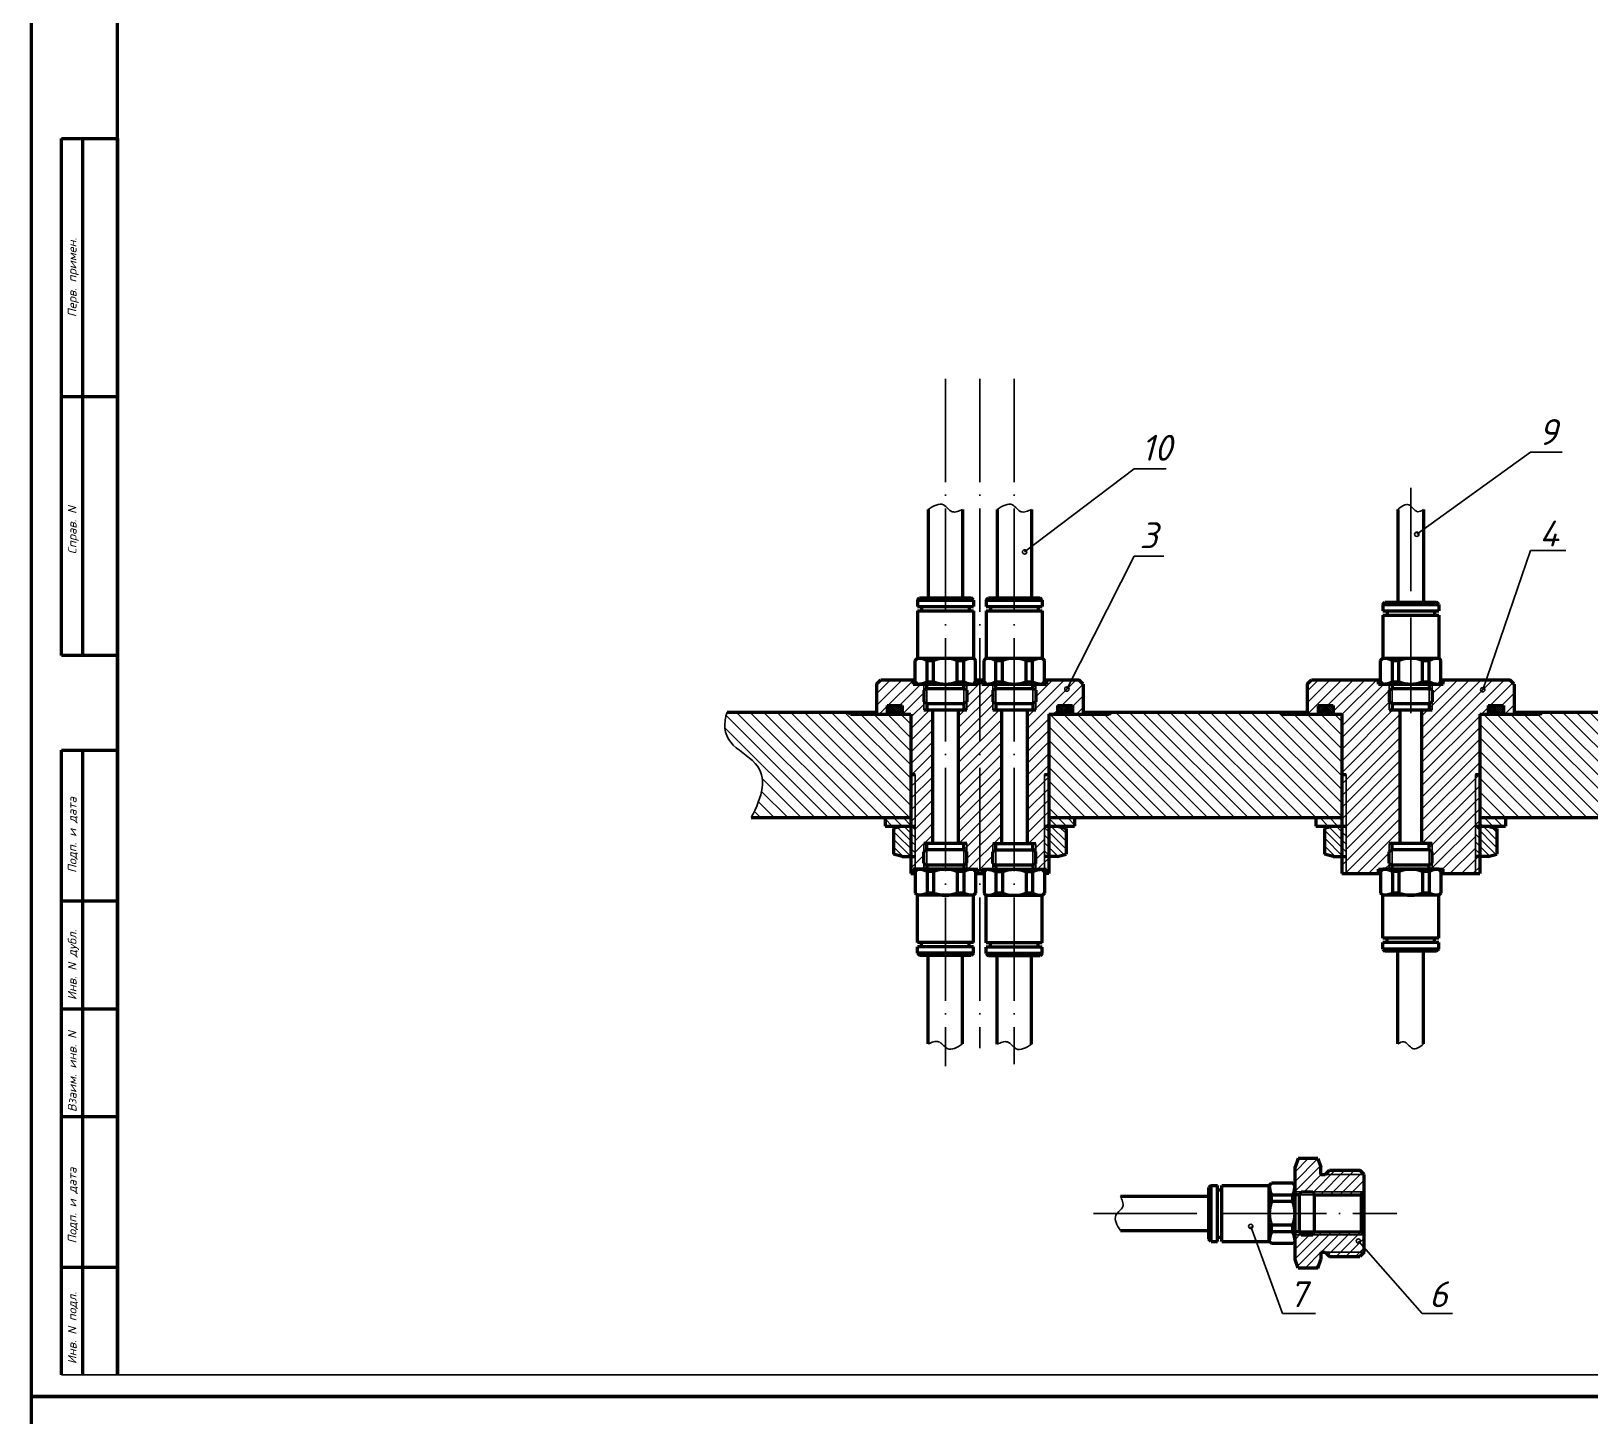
# Model space of a CAD drawing. Header units: millimetres. Extents: x -5427 to 3670, y -5891 to 948.
# Drawn here: x -5427.1 to -5065.4, y 354 to 675.4 of the extents above; entities that cross this region are included whole.
import ezdxf

# ---------------------------------------------------------------- set-up
doc = ezdxf.new("R2010")
doc.units = ezdxf.units.MM
doc.header["$MEASUREMENT"] = 0
doc.linetypes.add('ACAD_ISO04W100', pattern=[30, 24, -3, 0, -3])
doc.layers.add('оси', color=1, linetype='ACAD_ISO04W100')
doc.layers.add('Толстые', color=7, linetype='Continuous', lineweight=50)
doc.layers.add('Тонкие', color=140, linetype='Continuous', lineweight=25)
doc.styles.get("Standard").update_dxf_attribs({"font": 'isocpeui.ttf'})
doc.styles.add('Для рамки', font='simplex.shx', dxfattribs={"oblique": 15, "height": 4})
doc.dimstyles.new('ISO-25', dxfattribs={"dimtxt": 4, "dimasz": 4, "dimexe": 1.25, "dimexo": 0, "dimtad": 1, "dimtxsty": 'Standard', "dimcen": 2.5, "dimadec": 0, "dimazin": 0, "dimtfac": 1, "dimtmove": 0, "dimatfit": 3, "dimfxl": 1, "dimarcsym": 0})
pattern_1 = [(45, (-9796.43545, 1479.27408), (-0.224506403, 0.224506403), []), (135, (-9796.43545, 1479.27408), (-0.224506403, -0.224506403), [])]

# ---------------------------------------------------------------- blocks, each defined once
blk = doc.blocks.new('*D526')
at = {"layer": 'Defpoints', "color": 0, "transparency": 16777216}
for p in [(-4882.96, 889.93), (-5269.96, 797.84), (-4882.96, 523.84)]:
    blk.add_point(p, dxfattribs=at)
at = {"layer": 'Тонкие', "color": 0, "lineweight": -2, "transparency": 16777216}
for p, q in [((-5269.96, 797.84), (-5269.96, 891.18)), ((-5265.96, 889.93), (-4886.96, 889.93)), ((-4882.96, 523.84), (-4882.96, 891.18))]:
    blk.add_line(p, q, dxfattribs=at)
at = {"layer": 'Тонкие', "color": 0, "transparency": 16777216}
for points in [[(-5265.96, 890.6), (-5265.96, 889.26), (-5269.96, 889.93)], [(-4886.96, 890.6), (-4886.96, 889.26), (-4882.96, 889.93)]]:
    blk.add_solid(points, dxfattribs=at)
at = {"layer": 'Тонкие', "color": 0, "transparency": 16777216, "insert": (-5076.46, 892.58), "char_height": 4, "attachment_point": 5}
blk.add_mtext('387', dxfattribs=at)
blk = doc.blocks.new('BORDER')
for p, q in [((1, 1), (0, 1)), ((1, 0), (1, 1))]:
    blk.add_line(p, q)

msp = doc.modelspace()

# ---------------------------------------------------------------- hatches: boundary and pattern name
at = {"layer": 'Тонкие'}
h = msp.add_hatch(dxfattribs=at)
h.set_pattern_fill('ANSI31', color=256, scale=0.6, style=0)
h.set_pattern_definition([(45, (-8761.6066, 1479.274), (-1.3470384, 1.3470384), [])])
h.paths.add_polyline_path([(-5219.959, 522.434), (-5219.959, 523.838), (-5222.459, 523.838), (-5222.459, 524.838), (-5229.959, 524.838), (-5230.959, 523.838), (-5230.959, 516.838), (-5228.459, 516.838), (-5228.459, 518.838), (-5224.959, 518.838), (-5224.959, 516.838), (-5222.959, 516.838), (-5222.959, 502.838), (-5221.959, 502.838), (-5221.959, 480.838), (-5219.959, 480.838), (-5219.959, 482.242), (-5219.959, 484.934), (-5219.959, 486.838), (-5217.959, 486.838), (-5217.959, 517.838), (-5219.959, 517.838), (-5219.959, 519.742)])
h.paths.add_polyline_path([(-5201.959, 517.838), (-5203.959, 517.838), (-5203.959, 519.742), (-5203.959, 522.434), (-5203.959, 523.838), (-5206.459, 523.838), (-5206.459, 524.838), (-5206.959, 524.838), (-5206.959, 479.838), (-5206.459, 479.838), (-5206.459, 480.838), (-5203.959, 480.838), (-5203.959, 482.177), (-5203.959, 484.869), (-5203.959, 486.773), (-5201.959, 486.773)])
h.paths.add_polyline_path([(-5206.959, 524.838), (-5207.459, 524.838), (-5207.459, 523.838), (-5209.959, 523.838), (-5209.959, 522.434), (-5209.959, 519.742), (-5209.959, 517.838), (-5211.959, 517.838), (-5211.959, 486.838), (-5209.959, 486.838), (-5209.959, 484.934), (-5209.959, 482.242), (-5209.959, 480.838), (-5207.459, 480.838), (-5207.459, 479.838), (-5206.959, 479.838)])
h.paths.add_polyline_path([(-5182.959, 523.838), (-5183.959, 524.838), (-5191.459, 524.838), (-5191.459, 523.838), (-5193.959, 523.838), (-5193.959, 522.434), (-5193.959, 519.742), (-5193.959, 517.838), (-5195.959, 517.838), (-5195.959, 486.773), (-5193.959, 486.773), (-5193.959, 484.869), (-5193.959, 482.177), (-5193.959, 480.838), (-5191.959, 480.838), (-5191.959, 502.838), (-5190.959, 502.838), (-5190.959, 516.838), (-5188.959, 516.838), (-5188.959, 518.838), (-5185.459, 518.838), (-5185.459, 516.838), (-5182.959, 516.838)])
h.paths.add_polyline_path([(-5219.259, 523.838), (-5219.959, 523.838), (-5219.959, 522.434), (-5219.259, 522.838)], flags=17)
h.paths.add_polyline_path([(-5219.259, 519.338), (-5219.959, 519.742), (-5219.959, 517.838), (-5219.259, 517.838)], flags=17)
h.paths.add_polyline_path([(-5209.959, 523.838), (-5210.659, 523.838), (-5210.659, 522.838), (-5209.959, 522.434)], flags=16)
h.paths.add_polyline_path([(-5209.959, 519.742), (-5210.659, 519.338), (-5210.659, 517.838), (-5209.959, 517.838)], flags=16)
h.paths.add_polyline_path([(-5203.259, 523.838), (-5203.959, 523.838), (-5203.959, 522.434), (-5203.259, 522.838)], flags=17)
h.paths.add_polyline_path([(-5203.259, 519.338), (-5203.959, 519.742), (-5203.959, 517.838), (-5203.259, 517.838)], flags=17)
h.paths.add_polyline_path([(-5193.959, 519.742), (-5194.659, 519.338), (-5194.659, 517.838), (-5193.959, 517.838)], flags=16)
h.paths.add_polyline_path([(-5193.959, 523.838), (-5194.659, 523.838), (-5194.659, 522.838), (-5193.959, 522.434)], flags=16)
h.paths.add_polyline_path([(-5219.259, 486.838), (-5219.959, 486.838), (-5219.959, 484.934), (-5219.259, 485.338)], flags=16)
h.paths.add_polyline_path([(-5209.959, 486.838), (-5210.659, 486.838), (-5210.659, 485.338), (-5209.959, 484.934)], flags=16)
h.paths.add_polyline_path([(-5219.259, 481.838), (-5219.959, 482.242), (-5219.959, 480.838), (-5219.259, 480.838)], flags=17)
h.paths.add_polyline_path([(-5209.959, 482.242), (-5210.659, 481.838), (-5210.659, 480.838), (-5209.959, 480.838)], flags=16)
h.paths.add_polyline_path([(-5203.259, 481.773), (-5203.959, 482.177), (-5203.959, 480.838), (-5203.259, 480.838)], flags=17)
h.paths.add_polyline_path([(-5203.259, 486.773), (-5203.959, 486.773), (-5203.959, 484.869), (-5203.259, 485.273)], flags=16)
h.paths.add_polyline_path([(-5193.959, 486.773), (-5194.659, 486.773), (-5194.659, 485.273), (-5193.959, 484.869)], flags=16)
h.paths.add_polyline_path([(-5193.959, 482.177), (-5194.659, 481.773), (-5194.659, 480.838), (-5193.959, 480.838)])
h.paths.add_polyline_path([(-5190.959, 502.838), (-5191.959, 502.838), (-5191.959, 490.838), (-5190.959, 490.838)], flags=16)
h.paths.add_polyline_path([(-5190.959, 483.838), (-5191.959, 483.838), (-5191.959, 480.838), (-5191.459, 480.838), (-5191.459, 479.838), (-5190.959, 479.838)])
h.paths.add_polyline_path([(-5221.959, 483.838), (-5222.959, 483.838), (-5222.959, 479.838), (-5222.459, 479.838), (-5222.459, 480.838), (-5221.959, 480.838)])
h.paths.add_polyline_path([(-5221.959, 502.838), (-5222.959, 502.838), (-5222.959, 490.838), (-5221.959, 490.838)], flags=16)
h = msp.add_hatch(dxfattribs=at)
h.set_pattern_fill('ANSI31', color=256, scale=0.6, style=0)
h.set_pattern_definition([(45, (-9796.4354, 1479.274), (-1.3470384, 1.3470384), [])])
h.paths.add_polyline_path([(-5129.959, 524.838), (-5130.959, 523.838), (-5130.959, 516.838), (-5128.459, 516.838), (-5128.459, 518.838), (-5124.959, 518.838), (-5124.959, 516.838), (-5122.959, 516.838), (-5122.959, 502.838), (-5121.959, 502.838), (-5121.959, 479.838), (-5114.459, 479.838), (-5114.459, 480.838), (-5111.959, 480.838), (-5111.959, 482.242), (-5111.959, 484.934), (-5111.959, 486.838), (-5109.459, 486.838), (-5109.459, 517.838), (-5111.959, 517.838), (-5111.959, 519.742), (-5111.959, 522.434), (-5111.959, 523.838), (-5114.459, 523.838), (-5114.459, 524.838)])
h.paths.add_polyline_path([(-5090.959, 516.838), (-5088.959, 516.838), (-5088.959, 518.838), (-5085.459, 518.838), (-5085.459, 516.838), (-5082.959, 516.838), (-5082.959, 523.838), (-5083.959, 524.838), (-5099.459, 524.838), (-5099.459, 523.838), (-5101.959, 523.838), (-5101.959, 522.434), (-5101.959, 519.742), (-5101.959, 517.838), (-5104.459, 517.838), (-5104.459, 486.838), (-5101.959, 486.838), (-5101.959, 484.934), (-5101.959, 482.242), (-5101.959, 480.838), (-5100.459, 480.838), (-5099.459, 480.838), (-5099.459, 479.838), (-5091.959, 479.838), (-5091.959, 502.838), (-5090.959, 502.838)])
h.paths.add_polyline_path([(-5111.259, 523.838), (-5111.959, 523.838), (-5111.959, 522.434), (-5111.259, 522.838)], flags=17)
h.paths.add_polyline_path([(-5111.959, 517.838), (-5111.259, 517.838), (-5111.259, 519.338), (-5111.959, 519.742)], flags=16)
h.paths.add_polyline_path([(-5102.659, 517.838), (-5101.959, 517.838), (-5101.959, 519.742), (-5102.659, 519.338)], flags=17)
h.paths.add_polyline_path([(-5102.659, 522.838), (-5101.959, 522.434), (-5101.959, 523.838), (-5102.659, 523.838)], flags=17)
h.paths.add_polyline_path([(-5111.959, 484.934), (-5111.259, 485.338), (-5111.259, 486.838), (-5111.959, 486.838)], flags=16)
h.paths.add_polyline_path([(-5102.659, 485.338), (-5101.959, 484.934), (-5101.959, 486.838), (-5102.659, 486.838)], flags=17)
h.paths.add_polyline_path([(-5101.959, 482.242), (-5102.659, 481.838), (-5102.659, 480.838), (-5101.959, 480.838)], flags=16)
h.paths.add_polyline_path([(-5111.959, 480.838), (-5111.259, 480.838), (-5111.259, 481.838), (-5111.959, 482.242)], flags=16)
h.paths.add_polyline_path([(-5122.959, 490.838), (-5121.959, 490.838), (-5121.959, 502.838), (-5122.959, 502.838)], flags=17)
h.paths.add_polyline_path([(-5091.959, 490.838), (-5090.959, 490.838), (-5090.959, 502.838), (-5091.959, 502.838)], flags=16)
h.paths.add_polyline_path([(-5122.959, 479.838), (-5121.959, 479.838), (-5121.959, 483.838), (-5122.959, 483.838)], flags=17)
h.paths.add_polyline_path([(-5091.959, 479.838), (-5090.959, 479.838), (-5090.959, 483.838), (-5091.959, 483.838)], flags=16)
h = msp.add_hatch(dxfattribs=at)
h.set_pattern_fill('ANSI31', color=256, scale=0.7, angle=90, style=0)
h.set_pattern_definition([(135, (-6359.8502, -388.4394), (-1.5715448, -1.5715448), [])])
edge = h.paths.add_edge_path()
edge.add_line((-5222.959, 492.838), (-5222.959, 516.838))
edge.add_line((-5222.959, 516.838), (-5236.959, 516.838))
edge.add_line((-5236.959, 516.838), (-5237.459, 517.338))
edge.add_line((-5237.459, 517.338), (-5265.599, 517.338))
edge.add_spline(control_points=[(-5265.599, 517.338), (-5266.444, 514.684), (-5266.327, 510.139), (-5255.562, 504.516), (-5257.387, 497.709), (-5260.056, 492.838)], knot_values=[11.6626488, 11.6626488, 11.6626488, 11.6626488, 20.050681, 27.5458766, 41.6526634, 41.6526634, 41.6526634, 41.6526634], degree=3, periodic=0)
edge.add_line((-5260.056, 492.838), (-5222.959, 492.838))
h.paths.add_polyline_path([(-5176.459, 517.338), (-5176.959, 516.838), (-5190.959, 516.838), (-5190.959, 492.838), (-5122.959, 492.838), (-5122.959, 516.838), (-5136.959, 516.838), (-5137.459, 517.338)])
h.paths.add_polyline_path([(-5076.459, 517.338), (-5076.959, 516.838), (-5090.959, 516.838), (-5090.959, 492.838), (-5022.959, 492.838), (-5022.959, 516.838), (-5036.959, 516.838), (-5037.459, 517.338)])
h.paths.add_polyline_path([(-4976.459, 517.338), (-4976.959, 516.838), (-4990.959, 516.838), (-4990.959, 492.838), (-4922.959, 492.838), (-4922.959, 516.838), (-4936.959, 516.838), (-4937.459, 517.338)])
edge = h.paths.add_edge_path()
edge.add_line((-4890.959, 492.838), (-4859.987, 492.838))
edge.add_spline(control_points=[(-4859.987, 492.838), (-4857.318, 497.709), (-4855.492, 504.516), (-4866.258, 510.139), (-4866.374, 514.684), (-4865.529, 517.338)], knot_values=[11.6626488, 11.6626488, 11.6626488, 11.6626488, 25.7694356, 33.2646312, 41.6526634, 41.6526634, 41.6526634, 41.6526634], degree=3, periodic=0)
edge.add_line((-4865.529, 517.338), (-4882.959, 517.338))
edge.add_line((-4882.959, 517.338), (-4882.959, 516.838))
edge.add_line((-4882.959, 516.838), (-4890.959, 516.838))
edge.add_line((-4890.959, 516.838), (-4890.959, 492.838))
h = msp.add_hatch(dxfattribs=at)
h.set_pattern_fill('ANSI37', color=256, scale=0.1, style=0)
h.set_pattern_definition(pattern_1)
h.paths.add_polyline_path([(-5224.959, 518.838), (-5228.459, 518.838), (-5228.459, 516.838), (-5224.959, 516.838)])
h.paths.add_polyline_path([(-5185.459, 518.838), (-5188.959, 518.838), (-5188.959, 516.838), (-5185.459, 516.838)])
h = msp.add_hatch(dxfattribs=at)
h.set_pattern_fill('ANSI37', color=256, scale=0.1, style=0)
h.set_pattern_definition(pattern_1)
h.paths.add_polyline_path([(-5124.959, 518.838), (-5128.459, 518.838), (-5128.459, 516.838), (-5124.959, 516.838)])
h.paths.add_polyline_path([(-5085.459, 518.838), (-5088.959, 518.838), (-5088.959, 516.838), (-5085.459, 516.838)])
h = msp.add_hatch(dxfattribs=at)
h.set_pattern_fill('ANSI31', color=256, scale=0.5, angle=90, style=0)
h.set_pattern_definition([(135, (-8761.6066, 1479.274), (-1.122532, -1.122532), [])])
h.paths.add_polyline_path([(-5222.959, 492.838), (-5228.959, 492.838), (-5228.959, 490.838), (-5222.959, 490.838)])
h.paths.add_polyline_path([(-5184.959, 492.838), (-5190.959, 492.838), (-5190.959, 490.838), (-5184.959, 490.838)])
h = msp.add_hatch(dxfattribs=at)
h.set_pattern_fill('ANSI31', color=256, scale=0.5, angle=90, style=0)
h.set_pattern_definition([(135, (-9796.4354, 1479.274), (-1.122532, -1.122532), [])])
h.paths.add_polyline_path([(-5128.959, 492.838), (-5128.959, 490.838), (-5122.959, 490.838), (-5122.959, 492.838)])
h.paths.add_polyline_path([(-5090.959, 492.838), (-5090.959, 490.838), (-5084.959, 490.838), (-5084.959, 492.838)])
h = msp.add_hatch(dxfattribs=at)
h.set_pattern_fill('ANSI31', color=256, scale=0.4, angle=90, style=0)
h.set_pattern_definition([(135, (-8761.6066, 1479.2741), (-0.8980256, -0.8980256), [])])
h.paths.add_polyline_path([(-5222.959, 490.838), (-5224.959, 490.838), (-5226.959, 490.338), (-5226.959, 484.338), (-5224.959, 483.838), (-5222.959, 483.838)])
h.paths.add_polyline_path([(-5221.959, 490.838), (-5222.959, 490.838), (-5222.959, 483.838), (-5221.959, 483.838)])
h.paths.add_polyline_path([(-5190.959, 490.838), (-5191.959, 490.838), (-5191.959, 483.838), (-5190.959, 483.838)])
h.paths.add_polyline_path([(-5190.959, 483.838), (-5188.959, 483.838), (-5186.959, 484.338), (-5186.959, 490.338), (-5188.959, 490.838), (-5190.959, 490.838)])
h = msp.add_hatch(dxfattribs=at)
h.set_pattern_fill('ANSI31', color=256, scale=0.4, angle=90, style=0)
h.set_pattern_definition([(135, (-9796.4354, 1479.2741), (-0.8980256, -0.8980256), [])])
h.paths.add_polyline_path([(-5126.959, 490.338), (-5126.959, 484.338), (-5124.959, 483.838), (-5122.959, 483.838), (-5122.959, 490.838), (-5124.959, 490.838)])
h.paths.add_polyline_path([(-5122.959, 483.838), (-5121.959, 483.838), (-5121.959, 490.838), (-5122.959, 490.838)])
h.paths.add_polyline_path([(-5090.959, 490.838), (-5091.959, 490.838), (-5091.959, 483.838), (-5090.959, 483.838)])
h.paths.add_polyline_path([(-5086.959, 490.338), (-5088.959, 490.838), (-5090.959, 490.838), (-5090.959, 483.838), (-5088.959, 483.838), (-5086.959, 484.338)])
h = msp.add_hatch(dxfattribs=at)
h.set_pattern_fill('ANSI31', color=256, scale=0.5, style=0)
h.set_pattern_definition([(45, (-8949.3927, 2093.2007), (-1.122532, 1.122532), [])])
h.paths.add_polyline_path([(-5117.787, 409.981), (-5126.787, 409.981), (-5127.787, 409.981), (-5127.787, 411.682), (-5128.487, 413.682), (-5133.087, 413.682), (-5133.787, 411.682), (-5133.787, 405.981), (-5132.383, 405.981), (-5129.692, 405.981), (-5117.787, 405.981)])
h.paths.add_polyline_path([(-5118.787, 410.981), (-5125.787, 410.981), (-5126.787, 409.981), (-5117.787, 409.981)], flags=17)
h.paths.add_polyline_path([(-5117.787, 405.981), (-5129.692, 405.981), (-5129.287, 405.281), (-5118.487, 405.281)])
h.paths.add_polyline_path([(-5132.383, 405.981), (-5133.787, 405.981), (-5133.787, 405.281), (-5132.787, 405.281)])
h.paths.add_polyline_path([(-5132.787, 396.681), (-5133.787, 396.681), (-5133.787, 395.981), (-5132.383, 395.981)])
h.paths.add_polyline_path([(-5118.487, 396.681), (-5129.287, 396.681), (-5129.692, 395.981), (-5117.787, 395.981)])
h.paths.add_polyline_path([(-5117.787, 395.981), (-5129.692, 395.981), (-5132.383, 395.981), (-5133.787, 395.981), (-5133.787, 390.279), (-5133.087, 388.279), (-5128.487, 388.279), (-5127.787, 390.279), (-5127.787, 391.981), (-5126.787, 391.981), (-5117.787, 391.981)])
h.paths.add_polyline_path([(-5117.787, 391.981), (-5126.787, 391.981), (-5125.787, 390.981), (-5118.787, 390.981)], flags=16)

# ---------------------------------------------------------------- linework, layer by layer
msp.add_line((-4592.118, 363.486), (-5420.097, 363.485))
at = {"layer": 'оси'}
for p, q in [((-5214.959, 594.712), (-5214.959, 435.186)), ((-5206.959, 594.712), (-5206.959, 439.318)), ((-5198.959, 594.712), (-5198.959, 435.647)), ((-5106.959, 569.384), (-5106.959, 517.107)), ((-5180.612, 400.981), (-5110.153, 400.981))]:
    msp.add_line(p, q, dxfattribs=at)
at = {"layer": 'Толстые'}
for p, q in [((-5427.118, 948.486), (-5427.118, 358.486)), ((-5407.118, 363.486), (-5407.118, 943.486)), ((-5420.097, 530.486), (-5420.097, 650.486)), ((-5420.097, 650.486), (-5407.097, 650.486)), ((-5415.097, 530.486), (-5415.097, 650.486)), ((-5407.097, 590.486), (-5420.097, 590.486)), ((-5218.959, 564.38), (-5218.959, 543.838)), ((-5210.959, 564.38), (-5210.959, 543.838)), ((-5202.959, 564.38), (-5202.959, 543.838)), ((-5194.959, 564.38), (-5194.959, 543.838)), ((-5109.959, 564.38), (-5109.959, 542.838)), ((-5103.959, 564.38), (-5103.959, 542.838)), ((-5221.459, 543.338), (-5220.959, 543.838)), ((-5221.459, 543.338), (-5208.459, 543.338)), ((-5221.459, 543.338), (-5221.459, 541.838)), ((-5220.959, 543.838), (-5208.959, 543.838)), ((-5208.459, 543.338), (-5208.959, 543.838)), ((-5208.459, 543.338), (-5208.459, 541.838)), ((-5205.459, 543.338), (-5204.959, 543.838)), ((-5205.459, 543.338), (-5192.459, 543.338)), ((-5205.459, 543.338), (-5205.459, 541.838)), ((-5204.959, 543.838), (-5192.959, 543.838)), ((-5192.459, 543.338), (-5192.959, 543.838)), ((-5192.459, 543.338), (-5192.459, 541.838)), ((-5113.459, 542.338), (-5112.959, 542.838)), ((-5112.959, 542.838), (-5100.959, 542.838)), ((-5100.459, 542.338), (-5100.959, 542.838)), ((-5221.459, 541.838), (-5208.459, 541.838)), ((-5221.459, 540.838), (-5208.459, 540.838)), ((-5221.459, 540.838), (-5221.459, 529.838)), ((-5220.459, 541.838), (-5220.459, 540.838)), ((-5209.459, 541.838), (-5209.459, 540.838)), ((-5208.459, 540.838), (-5208.459, 529.838)), ((-5205.459, 541.838), (-5192.459, 541.838)), ((-5205.459, 540.838), (-5192.459, 540.838)), ((-5205.459, 540.838), (-5205.459, 529.838)), ((-5204.459, 541.838), (-5204.459, 540.838)), ((-5193.459, 541.838), (-5193.459, 540.838)), ((-5192.459, 540.838), (-5192.459, 529.838)), ((-5113.459, 542.338), (-5100.459, 542.338)), ((-5113.459, 542.338), (-5113.459, 540.838)), ((-5113.459, 540.838), (-5100.459, 540.838)), ((-5113.459, 539.838), (-5100.459, 539.838)), ((-5113.459, 539.838), (-5113.459, 529.838)), ((-5112.459, 540.838), (-5112.459, 539.838)), ((-5101.459, 540.838), (-5101.459, 539.838)), ((-5100.459, 542.338), (-5100.459, 540.838)), ((-5100.459, 539.838), (-5100.459, 529.838)), ((-5407.097, 530.486), (-5420.097, 530.486)), ((-5221.959, 529.338), (-5221.459, 529.838)), ((-5221.959, 524.338), (-5221.959, 529.338)), ((-5221.459, 529.838), (-5208.459, 529.838)), ((-5219.217, 529.338), (-5217.701, 529.338)), ((-5219.217, 524.338), (-5219.217, 529.338)), ((-5217.701, 524.338), (-5217.701, 529.338)), ((-5212.217, 529.338), (-5210.701, 529.338)), ((-5212.217, 524.338), (-5212.217, 529.338)), ((-5210.701, 524.338), (-5210.701, 529.338)), ((-5208.459, 529.838), (-5207.959, 529.338)), ((-5207.959, 524.338), (-5207.959, 529.338)), ((-5205.959, 529.338), (-5205.459, 529.838)), ((-5205.959, 524.338), (-5205.959, 529.338)), ((-5205.459, 529.838), (-5192.459, 529.838)), ((-5203.217, 529.338), (-5201.701, 529.338)), ((-5203.217, 524.338), (-5203.217, 529.338)), ((-5201.701, 524.338), (-5201.701, 529.338)), ((-5196.217, 529.338), (-5194.701, 529.338)), ((-5196.217, 524.338), (-5196.217, 529.338)), ((-5194.701, 524.338), (-5194.701, 529.338)), ((-5192.459, 529.838), (-5191.959, 529.338)), ((-5191.959, 524.338), (-5191.959, 529.338)), ((-5113.959, 529.338), (-5113.459, 529.838)), ((-5113.959, 524.338), (-5113.959, 529.338)), ((-5113.459, 529.838), (-5100.459, 529.838)), ((-5111.217, 529.338), (-5109.701, 529.338)), ((-5111.217, 524.338), (-5111.217, 529.338)), ((-5109.701, 524.338), (-5109.701, 529.338)), ((-5104.217, 524.338), (-5104.217, 529.338)), ((-5104.217, 529.338), (-5102.701, 529.338)), ((-5102.701, 524.338), (-5102.701, 529.338)), ((-5100.459, 529.838), (-5099.959, 529.338)), ((-5099.959, 524.338), (-5099.959, 529.338)), ((-5230.959, 523.838), (-5229.959, 524.838)), ((-5229.959, 524.838), (-5221.959, 524.838)), ((-5222.459, 524.838), (-5222.459, 523.838)), ((-5207.959, 524.838), (-5205.959, 524.838)), ((-5207.459, 524.773), (-5207.459, 523.773)), ((-5206.459, 524.838), (-5206.459, 523.838)), ((-5191.959, 524.838), (-5183.959, 524.838)), ((-5191.459, 524.838), (-5191.459, 523.838)), ((-5182.959, 523.838), (-5183.959, 524.838)), ((-5130.959, 523.838), (-5129.959, 524.838)), ((-5129.959, 524.838), (-5113.959, 524.838)), ((-5114.459, 523.838), (-5114.459, 524.838)), ((-5099.959, 524.838), (-5083.959, 524.838)), ((-5099.459, 523.838), (-5099.459, 524.838)), ((-5082.959, 523.838), (-5083.959, 524.838)), ((-5230.959, 523.838), (-5230.959, 516.838)), ((-5222.459, 523.838), (-5207.459, 523.838)), ((-5221.959, 524.338), (-5221.459, 523.838)), ((-5221.459, 523.838), (-5208.459, 523.838)), ((-5221.459, 523.838), (-5208.459, 523.838)), ((-5219.959, 522.434), (-5219.259, 522.838)), ((-5219.959, 522.434), (-5219.959, 519.742)), ((-5219.959, 522.434), (-5219.959, 519.742)), ((-5219.259, 522.838), (-5219.259, 523.838)), ((-5219.259, 522.838), (-5210.659, 522.838)), ((-5219.217, 524.338), (-5217.701, 524.338)), ((-5212.217, 524.338), (-5210.701, 524.338)), ((-5210.659, 522.838), (-5210.659, 523.838)), ((-5209.959, 522.434), (-5210.659, 522.838)), ((-5209.959, 522.434), (-5209.959, 519.742)), ((-5209.959, 522.434), (-5209.959, 519.742)), ((-5208.459, 523.838), (-5207.959, 524.338)), ((-5206.459, 523.838), (-5191.459, 523.838)), ((-5205.959, 524.338), (-5205.459, 523.838)), ((-5203.959, 522.434), (-5203.259, 522.838)), ((-5203.959, 522.434), (-5203.959, 519.742)), ((-5203.959, 522.434), (-5203.959, 519.742)), ((-5203.259, 522.838), (-5203.259, 523.838)), ((-5203.259, 522.838), (-5194.659, 522.838)), ((-5203.217, 524.338), (-5201.701, 524.338)), ((-5196.217, 524.338), (-5194.701, 524.338)), ((-5194.659, 522.838), (-5194.659, 523.838)), ((-5193.959, 522.434), (-5194.659, 522.838)), ((-5193.959, 522.434), (-5193.959, 519.742)), ((-5193.959, 522.434), (-5193.959, 519.742)), ((-5192.459, 523.838), (-5191.959, 524.338)), ((-5182.959, 523.838), (-5182.959, 516.838)), ((-5130.959, 523.838), (-5130.959, 516.838)), ((-5114.459, 523.838), (-5099.459, 523.838)), ((-5113.959, 524.338), (-5113.459, 523.838)), ((-5113.459, 523.838), (-5100.459, 523.838)), ((-5111.959, 522.434), (-5111.259, 522.838)), ((-5111.959, 522.434), (-5111.959, 519.742)), ((-5111.259, 523.838), (-5111.259, 522.838)), ((-5111.259, 522.838), (-5102.659, 522.838)), ((-5111.217, 524.338), (-5109.701, 524.338)), ((-5104.217, 524.338), (-5102.701, 524.338)), ((-5102.659, 523.838), (-5102.659, 522.838)), ((-5101.959, 522.434), (-5102.659, 522.838)), ((-5101.959, 522.434), (-5101.959, 519.742)), ((-5100.459, 523.838), (-5099.959, 524.338)), ((-5082.959, 523.838), (-5082.959, 516.838)), ((-5265.599, 517.338), (-5230.959, 517.338)), ((-5236.959, 516.838), (-5237.459, 517.338)), ((-5228.459, 518.838), (-5228.459, 516.838)), ((-5228.459, 518.838), (-5224.959, 518.838)), ((-5224.959, 518.838), (-5224.959, 516.838)), ((-5219.959, 519.742), (-5219.259, 519.338)), ((-5219.959, 517.838), (-5209.959, 517.838)), ((-5219.259, 519.338), (-5210.659, 519.338)), ((-5219.259, 519.338), (-5219.259, 517.838)), ((-5217.959, 517.838), (-5217.959, 486.838)), ((-5211.959, 517.838), (-5211.959, 486.838)), ((-5209.959, 519.742), (-5210.659, 519.338)), ((-5210.659, 519.338), (-5210.659, 517.838)), ((-5203.959, 519.742), (-5203.259, 519.338)), ((-5203.959, 517.838), (-5193.959, 517.838)), ((-5203.259, 519.338), (-5194.659, 519.338)), ((-5203.259, 519.338), (-5203.259, 517.838)), ((-5201.959, 517.838), (-5201.959, 486.773)), ((-5195.959, 517.838), (-5195.959, 486.773)), ((-5193.959, 519.742), (-5194.659, 519.338)), ((-5194.659, 519.338), (-5194.659, 517.838)), ((-5188.959, 518.838), (-5188.959, 516.838)), ((-5188.959, 518.838), (-5185.459, 518.838)), ((-5185.459, 518.838), (-5185.459, 516.838)), ((-5182.959, 517.338), (-5130.959, 517.338)), ((-5176.959, 516.838), (-5176.459, 517.338)), ((-5136.959, 516.838), (-5137.459, 517.338)), ((-5128.459, 518.838), (-5124.959, 518.838)), ((-5128.459, 518.838), (-5128.459, 516.838)), ((-5124.959, 518.838), (-5124.959, 516.838)), ((-5111.959, 519.742), (-5111.259, 519.338)), ((-5111.959, 517.838), (-5101.959, 517.838)), ((-5111.259, 519.338), (-5111.259, 517.838)), ((-5111.259, 519.338), (-5102.659, 519.338)), ((-5109.459, 517.838), (-5109.459, 486.838)), ((-5104.459, 517.838), (-5104.459, 486.838)), ((-5101.959, 519.742), (-5102.659, 519.338)), ((-5102.659, 519.338), (-5102.659, 517.838)), ((-5088.959, 518.838), (-5085.459, 518.838)), ((-5088.959, 518.838), (-5088.959, 516.838)), ((-5085.459, 518.838), (-5085.459, 516.838)), ((-5082.959, 517.338), (-5030.959, 517.338)), ((-5076.959, 516.838), (-5076.459, 517.338)), ((-5236.959, 516.838), (-5222.959, 516.838)), ((-5222.959, 516.838), (-5222.959, 479.838)), ((-5222.959, 516.838), (-5222.959, 490.838)), ((-5190.959, 516.838), (-5190.959, 479.838)), ((-5190.959, 516.838), (-5190.959, 490.838)), ((-5190.959, 516.838), (-5176.959, 516.838)), ((-5136.959, 516.838), (-5122.959, 516.838)), ((-5122.959, 516.838), (-5122.959, 490.838)), ((-5122.959, 516.838), (-5122.959, 479.838)), ((-5090.959, 516.838), (-5090.959, 490.838)), ((-5090.959, 516.838), (-5090.959, 479.838)), ((-5090.959, 516.838), (-5076.959, 516.838)), ((-5420.097, 363.486), (-5420.118, 508.48)), ((-5420.097, 363.486), (-5420.118, 508.48)), ((-5420.097, 508.486), (-5407.097, 508.486)), ((-5415.097, 363.486), (-5415.097, 508.486)), ((-5222.959, 502.838), (-5221.959, 502.838)), ((-5191.959, 502.838), (-5190.959, 502.838)), ((-5122.959, 502.838), (-5121.959, 502.838)), ((-5091.959, 502.838), (-5090.959, 502.838)), ((-5260.056, 492.838), (-5222.959, 492.838)), ((-5228.959, 492.838), (-5228.959, 490.838)), ((-5190.959, 492.838), (-5122.959, 492.838)), ((-5184.959, 492.838), (-5184.959, 490.838)), ((-5128.959, 492.838), (-5128.959, 490.838)), ((-5090.959, 492.838), (-5022.959, 492.838)), ((-5084.959, 492.838), (-5084.959, 490.838)), ((-5228.959, 490.838), (-5221.959, 490.838)), ((-5224.959, 490.838), (-5226.959, 490.338)), ((-5226.959, 490.338), (-5226.959, 484.338)), ((-5191.959, 490.838), (-5184.959, 490.838)), ((-5188.959, 490.838), (-5186.959, 490.338)), ((-5186.959, 490.338), (-5186.959, 484.338)), ((-5128.959, 490.838), (-5121.959, 490.838)), ((-5124.959, 490.838), (-5126.959, 490.338)), ((-5126.959, 490.338), (-5126.959, 484.338)), ((-5091.959, 490.838), (-5084.959, 490.838)), ((-5088.959, 490.838), (-5086.959, 490.338)), ((-5086.959, 490.338), (-5086.959, 484.338)), ((-5209.959, 486.838), (-5219.959, 486.838)), ((-5219.959, 484.934), (-5219.259, 485.338)), ((-5219.959, 482.242), (-5219.959, 484.934)), ((-5219.959, 482.242), (-5219.959, 484.934)), ((-5219.259, 485.338), (-5219.259, 486.838)), ((-5210.659, 485.338), (-5219.259, 485.338)), ((-5210.659, 485.338), (-5210.659, 486.838)), ((-5209.959, 484.934), (-5210.659, 485.338)), ((-5209.959, 482.242), (-5209.959, 484.934)), ((-5209.959, 482.242), (-5209.959, 484.934)), ((-5193.959, 486.773), (-5203.959, 486.773)), ((-5203.959, 484.869), (-5203.259, 485.273)), ((-5203.959, 482.177), (-5203.959, 484.869)), ((-5203.959, 482.177), (-5203.959, 484.869)), ((-5203.259, 485.273), (-5203.259, 486.773)), ((-5194.659, 485.273), (-5203.259, 485.273)), ((-5194.659, 485.273), (-5194.659, 486.773)), ((-5193.959, 484.869), (-5194.659, 485.273)), ((-5193.959, 482.177), (-5193.959, 484.869)), ((-5193.959, 482.177), (-5193.959, 484.869)), ((-5101.959, 486.838), (-5111.959, 486.838)), ((-5111.959, 484.934), (-5111.259, 485.338)), ((-5111.959, 482.242), (-5111.959, 484.934)), ((-5111.259, 485.338), (-5111.259, 486.838)), ((-5102.659, 485.338), (-5111.259, 485.338)), ((-5102.659, 485.338), (-5102.659, 486.838)), ((-5101.959, 484.934), (-5102.659, 485.338)), ((-5101.959, 482.242), (-5101.959, 484.934)), ((-5224.959, 483.838), (-5226.959, 484.338)), ((-5224.959, 483.838), (-5221.959, 483.838)), ((-5219.959, 482.242), (-5219.259, 481.838)), ((-5210.659, 481.838), (-5219.259, 481.838)), ((-5219.259, 481.838), (-5219.259, 480.838)), ((-5209.959, 482.242), (-5210.659, 481.838)), ((-5210.659, 481.838), (-5210.659, 480.838)), ((-5203.959, 482.177), (-5203.259, 481.773)), ((-5194.659, 481.773), (-5203.259, 481.773)), ((-5203.259, 481.773), (-5203.259, 480.773)), ((-5193.959, 482.177), (-5194.659, 481.773)), ((-5194.659, 481.773), (-5194.659, 480.773)), ((-5188.959, 483.838), (-5191.959, 483.838)), ((-5188.959, 483.838), (-5186.959, 484.338)), ((-5124.959, 483.838), (-5126.959, 484.338)), ((-5124.959, 483.838), (-5121.959, 483.838)), ((-5111.959, 482.242), (-5111.259, 481.838)), ((-5111.259, 480.838), (-5111.259, 481.838)), ((-5102.659, 481.838), (-5111.259, 481.838)), ((-5101.959, 482.242), (-5102.659, 481.838)), ((-5102.659, 480.838), (-5102.659, 481.838)), ((-5088.959, 483.838), (-5091.959, 483.838)), ((-5088.959, 483.838), (-5086.959, 484.338)), ((-5222.959, 479.838), (-5221.959, 479.838)), ((-5222.459, 480.838), (-5207.459, 480.838)), ((-5222.459, 480.838), (-5222.459, 479.838)), ((-5209.459, 480.838), (-5222.459, 480.838)), ((-5209.459, 480.838), (-5222.459, 480.838)), ((-5221.459, 480.838), (-5221.959, 480.338)), ((-5221.959, 480.338), (-5221.959, 475.338)), ((-5217.701, 480.338), (-5219.217, 480.338)), ((-5219.217, 480.338), (-5219.217, 475.338)), ((-5217.701, 480.338), (-5217.701, 475.338)), ((-5210.701, 480.338), (-5212.217, 480.338)), ((-5212.217, 480.338), (-5212.217, 475.338)), ((-5210.701, 480.338), (-5210.701, 475.338)), ((-5207.959, 480.338), (-5208.459, 480.838)), ((-5207.959, 480.338), (-5207.959, 475.338)), ((-5207.959, 479.838), (-5205.959, 479.838)), ((-5207.459, 480.838), (-5207.459, 479.838)), ((-5206.459, 480.838), (-5191.459, 480.838)), ((-5206.459, 480.838), (-5206.459, 479.838)), ((-5205.459, 480.773), (-5205.959, 480.273)), ((-5205.959, 480.273), (-5205.959, 475.273)), ((-5192.459, 480.773), (-5205.459, 480.773)), ((-5192.459, 480.773), (-5205.459, 480.773)), ((-5201.701, 480.273), (-5203.217, 480.273)), ((-5203.217, 480.273), (-5203.217, 475.273)), ((-5201.701, 480.273), (-5201.701, 475.273)), ((-5194.701, 480.273), (-5196.217, 480.273)), ((-5196.217, 480.273), (-5196.217, 475.273)), ((-5194.701, 480.273), (-5194.701, 475.273)), ((-5191.959, 480.273), (-5192.459, 480.773)), ((-5191.959, 480.273), (-5191.959, 475.273)), ((-5190.959, 479.838), (-5191.959, 479.838)), ((-5191.459, 480.838), (-5191.459, 479.838)), ((-5122.959, 479.838), (-5113.959, 479.838)), ((-5114.459, 480.838), (-5099.459, 480.838)), ((-5114.459, 479.838), (-5114.459, 480.838)), ((-5113.459, 480.838), (-5113.959, 480.338)), ((-5113.959, 480.338), (-5113.959, 475.338)), ((-5100.459, 480.838), (-5113.459, 480.838)), ((-5109.701, 480.338), (-5111.217, 480.338)), ((-5111.217, 480.338), (-5111.217, 475.338)), ((-5109.701, 480.338), (-5109.701, 475.338)), ((-5104.217, 480.338), (-5104.217, 475.338)), ((-5102.701, 480.338), (-5104.217, 480.338)), ((-5102.701, 480.338), (-5102.701, 475.338)), ((-5099.959, 480.338), (-5100.459, 480.838)), ((-5099.959, 480.338), (-5099.959, 475.338)), ((-5099.959, 479.838), (-5090.959, 479.838)), ((-5099.459, 479.838), (-5099.459, 480.838)), ((-5221.459, 474.838), (-5221.959, 475.338)), ((-5208.459, 474.838), (-5221.459, 474.838)), ((-5221.459, 463.838), (-5221.459, 474.838)), ((-5217.701, 475.338), (-5219.217, 475.338)), ((-5210.701, 475.338), (-5212.217, 475.338)), ((-5207.959, 475.338), (-5208.459, 474.838)), ((-5208.459, 463.838), (-5208.459, 474.838)), ((-5205.459, 474.773), (-5205.959, 475.273)), ((-5192.459, 474.773), (-5205.459, 474.773)), ((-5205.459, 463.773), (-5205.459, 474.773)), ((-5201.701, 475.273), (-5203.217, 475.273)), ((-5194.701, 475.273), (-5196.217, 475.273)), ((-5191.959, 475.273), (-5192.459, 474.773)), ((-5192.459, 463.773), (-5192.459, 474.773)), ((-5113.459, 474.838), (-5113.959, 475.338)), ((-5100.459, 474.838), (-5113.459, 474.838)), ((-5113.459, 464.838), (-5113.459, 474.838)), ((-5109.701, 475.338), (-5111.217, 475.338)), ((-5102.701, 475.338), (-5104.217, 475.338)), ((-5099.959, 475.338), (-5100.459, 474.838)), ((-5100.459, 464.838), (-5100.459, 474.838)), ((-5420.097, 473.486), (-5407.097, 473.486)), ((-5208.459, 463.838), (-5221.459, 463.838)), ((-5220.459, 462.838), (-5220.459, 463.838)), ((-5209.459, 462.838), (-5209.459, 463.838)), ((-5192.459, 463.773), (-5205.459, 463.773)), ((-5204.459, 462.773), (-5204.459, 463.773)), ((-5193.459, 462.773), (-5193.459, 463.773)), ((-5100.459, 464.838), (-5113.459, 464.838)), ((-5100.459, 463.838), (-5113.459, 463.838)), ((-5113.459, 462.338), (-5113.459, 463.838)), ((-5112.459, 463.838), (-5112.459, 464.838)), ((-5101.459, 463.838), (-5101.459, 464.838)), ((-5100.459, 462.338), (-5100.459, 463.838)), ((-5221.459, 461.338), (-5221.459, 462.838)), ((-5208.459, 462.838), (-5221.459, 462.838)), ((-5221.459, 461.338), (-5220.959, 460.838)), ((-5208.459, 461.338), (-5221.459, 461.338)), ((-5208.959, 460.838), (-5220.959, 460.838)), ((-5218.959, 440.296), (-5218.959, 460.838)), ((-5210.959, 440.296), (-5210.959, 460.838)), ((-5208.459, 461.338), (-5208.959, 460.838)), ((-5208.459, 461.338), (-5208.459, 462.838)), ((-5205.459, 461.273), (-5205.459, 462.773)), ((-5192.459, 462.773), (-5205.459, 462.773)), ((-5205.459, 461.273), (-5204.959, 460.773)), ((-5192.459, 461.273), (-5205.459, 461.273)), ((-5192.959, 460.773), (-5204.959, 460.773)), ((-5202.959, 440.231), (-5202.959, 460.773)), ((-5194.959, 440.231), (-5194.959, 460.773)), ((-5192.459, 461.273), (-5192.959, 460.773)), ((-5192.459, 461.273), (-5192.459, 462.773)), ((-5100.459, 462.338), (-5113.459, 462.338)), ((-5113.459, 462.338), (-5112.959, 461.838)), ((-5100.959, 461.838), (-5112.959, 461.838)), ((-5109.959, 440.296), (-5109.959, 461.838)), ((-5103.959, 440.296), (-5103.959, 461.838)), ((-5100.459, 462.338), (-5100.959, 461.838)), ((-5420.097, 448.486), (-5407.097, 448.486)), ((-5420.097, 423.486), (-5407.097, 423.486)), ((-5133.087, 413.682), (-5133.787, 411.682)), ((-5128.487, 413.682), (-5133.087, 413.682)), ((-5128.487, 413.682), (-5127.787, 411.682)), ((-5133.787, 390.279), (-5133.787, 411.847)), ((-5127.787, 409.981), (-5127.787, 411.682)), ((-5127.787, 409.981), (-5126.787, 409.981)), ((-5126.787, 409.981), (-5125.787, 410.981)), ((-5125.787, 410.981), (-5118.787, 410.981)), ((-5117.787, 409.981), (-5118.787, 410.981)), ((-5117.787, 391.981), (-5117.787, 409.981)), ((-5153.287, 407.481), (-5153.787, 406.981)), ((-5153.787, 394.981), (-5153.787, 406.981)), ((-5153.287, 407.481), (-5151.787, 407.481)), ((-5153.287, 394.481), (-5153.287, 407.481)), ((-5151.787, 394.481), (-5151.787, 407.481)), ((-5151.787, 406.481), (-5150.787, 406.481)), ((-5150.787, 407.481), (-5139.787, 407.481)), ((-5150.787, 394.481), (-5150.787, 407.481)), ((-5139.787, 407.481), (-5139.287, 407.981)), ((-5139.787, 394.481), (-5139.787, 407.481)), ((-5134.287, 407.981), (-5139.287, 407.981)), ((-5139.287, 403.722), (-5139.287, 405.239)), ((-5134.287, 405.239), (-5139.287, 405.239)), ((-5133.787, 407.481), (-5134.287, 407.981)), ((-5134.287, 403.722), (-5134.287, 405.239)), ((-5133.787, 394.481), (-5133.787, 407.481)), ((-5133.787, 394.481), (-5133.787, 407.481)), ((-5132.787, 405.281), (-5133.787, 405.281)), ((-5132.383, 405.981), (-5132.787, 405.281)), ((-5132.787, 396.681), (-5132.787, 405.281)), ((-5132.383, 405.981), (-5129.692, 405.981)), ((-5132.383, 405.981), (-5129.692, 405.981)), ((-5129.692, 405.981), (-5129.287, 405.281)), ((-5129.287, 396.681), (-5129.287, 405.281)), ((-5129.287, 405.281), (-5118.487, 405.281)), ((-5117.787, 405.981), (-5118.487, 405.281)), ((-5118.487, 405.281), (-5118.487, 396.681)), ((-5174.33, 404.981), (-5153.787, 404.981)), ((-5134.287, 403.722), (-5139.287, 403.722)), ((-5139.287, 396.722), (-5139.287, 398.239)), ((-5134.287, 398.239), (-5139.287, 398.239)), ((-5134.287, 396.722), (-5134.287, 398.239)), ((-5174.33, 396.981), (-5153.787, 396.981)), ((-5153.287, 394.481), (-5153.787, 394.981)), ((-5153.287, 394.481), (-5151.787, 394.481)), ((-5151.787, 395.481), (-5150.787, 395.481)), ((-5150.787, 394.481), (-5139.787, 394.481)), ((-5139.287, 393.981), (-5139.787, 394.481)), ((-5134.287, 396.722), (-5139.287, 396.722)), ((-5134.287, 393.981), (-5133.787, 394.481)), ((-5132.787, 396.681), (-5133.787, 396.681)), ((-5132.383, 395.981), (-5132.787, 396.681)), ((-5132.787, 396.681), (-5118.487, 396.681)), ((-5132.383, 395.981), (-5129.692, 395.981)), ((-5132.383, 395.981), (-5129.692, 395.981)), ((-5129.692, 395.981), (-5129.287, 396.681)), ((-5117.787, 395.981), (-5118.487, 396.681)), ((-5134.287, 393.981), (-5139.287, 393.981)), ((-5127.787, 391.981), (-5126.787, 391.981)), ((-5127.787, 391.981), (-5127.787, 390.279)), ((-5126.787, 391.981), (-5125.787, 390.981)), ((-5125.787, 390.981), (-5118.787, 390.981)), ((-5117.787, 391.981), (-5118.787, 390.981)), ((-5420.097, 388.486), (-5407.097, 388.486)), ((-5133.087, 388.279), (-5133.787, 390.279)), ((-5128.487, 388.279), (-5133.087, 388.279)), ((-5128.487, 388.279), (-5127.787, 390.279)), ((-5427.118, 358.486), (-4587.118, 358.486))]:
    msp.add_line(p, q, dxfattribs=at)
msp.add_lwpolyline([(-5407.118, 650.486), (-5407.118, 363.486)], dxfattribs=at)
for centre, radius, start, end in [((-5221.577, 524.033), 5.806, 66.01862, 88.8336), ((-5214.959, 522.071), 7.767, 69.32903, 110.67097), ((-5208.342, 524.041), 5.799, 91.1511, 113.99667), ((-5205.577, 524.033), 5.806, 66.01862, 88.8336), ((-5198.959, 522.071), 7.767, 69.32903, 110.67097), ((-5192.342, 524.041), 5.799, 91.1511, 113.99667), ((-5113.577, 524.033), 5.806, 66.01862, 88.8336), ((-5106.959, 522.071), 7.767, 69.32903, 110.67097), ((-5100.342, 524.041), 5.799, 91.1511, 113.99667), ((-5221.577, 529.643), 5.806, 271.1664, 293.98138), ((-5214.959, 531.605), 7.767, 249.32903, 290.67097), ((-5208.342, 529.635), 5.799, 246.00333, 268.8489), ((-5205.577, 529.643), 5.806, 271.1664, 293.98138), ((-5198.959, 531.605), 7.767, 249.32903, 290.67097), ((-5192.342, 529.635), 5.799, 246.00333, 268.8489), ((-5113.577, 529.643), 5.806, 271.1664, 293.98138), ((-5106.959, 531.605), 7.767, 249.32903, 290.67097), ((-5100.342, 529.635), 5.799, 246.00333, 268.8489), ((-5221.575, 475.041), 5.799, 66.00333, 88.8489), ((-5214.959, 473.071), 7.767, 69.32903, 110.67097), ((-5208.341, 475.033), 5.806, 91.1664, 113.98138), ((-5205.575, 474.976), 5.799, 66.00333, 88.8489), ((-5198.959, 473.007), 7.767, 69.32903, 110.67097), ((-5192.341, 474.968), 5.806, 91.1664, 113.98138), ((-5113.575, 475.041), 5.799, 66.00333, 88.8489), ((-5106.959, 473.071), 7.767, 69.32903, 110.67097), ((-5100.341, 475.033), 5.806, 91.1664, 113.98138), ((-5221.575, 480.635), 5.799, 271.1511, 293.99667), ((-5214.959, 482.605), 7.767, 249.32903, 290.67097), ((-5208.341, 480.643), 5.806, 246.01862, 268.8336), ((-5205.575, 480.571), 5.799, 271.1511, 293.99667), ((-5198.959, 482.54), 7.767, 249.32903, 290.67097), ((-5192.341, 480.578), 5.806, 246.01862, 268.8336), ((-5113.575, 480.635), 5.799, 271.1511, 293.99667), ((-5106.959, 482.605), 7.767, 249.32903, 290.67097), ((-5100.341, 480.643), 5.806, 246.01862, 268.8336), ((-5133.99, 407.597), 5.799, 181.1511, 203.99667), ((-5139.585, 407.597), 5.799, 336.00333, 358.8489), ((-5132.021, 400.981), 7.767, 159.32903, 200.67097), ((-5141.554, 400.981), 7.767, 339.32903, 20.67097), ((-5133.982, 394.362), 5.806, 156.01862, 178.8336), ((-5139.592, 394.362), 5.806, 1.1664, 23.98138)]:
    msp.add_arc(centre, radius, start, end, dxfattribs=at)
at = {"layer": 'Тонкие'}
for p, q in [((-5105.549, 558.596), (-5079.171, 577.665)), ((-5079.171, 577.665), (-5071.805, 577.665)), ((-5196.575, 554.5), (-5171.115, 573.822)), ((-5171.115, 573.822), (-5163.688, 573.822)), ((-5186.766, 522.677), (-5171.115, 553.492)), ((-5171.115, 553.492), (-5164.277, 553.492)), ((-5090.248, 522.512), (-5079.171, 554.878)), ((-5079.171, 554.878), (-5070.981, 554.878)), ((-5219.959, 522.434), (-5219.959, 523.838)), ((-5219.259, 522.838), (-5219.259, 519.338)), ((-5210.659, 522.838), (-5210.659, 519.338)), ((-5209.959, 522.434), (-5209.959, 523.838)), ((-5203.959, 522.434), (-5203.959, 523.838)), ((-5203.259, 522.838), (-5203.259, 519.338)), ((-5194.659, 522.838), (-5194.659, 519.338)), ((-5193.959, 522.434), (-5193.959, 523.838)), ((-5111.959, 522.434), (-5111.959, 523.838)), ((-5111.259, 522.838), (-5111.259, 519.338)), ((-5102.659, 522.838), (-5102.659, 519.338)), ((-5101.959, 522.434), (-5101.959, 523.838)), ((-5219.959, 519.742), (-5219.959, 517.838)), ((-5209.959, 519.742), (-5209.959, 517.838)), ((-5203.959, 519.742), (-5203.959, 517.838)), ((-5193.959, 519.742), (-5193.959, 517.838)), ((-5111.959, 519.742), (-5111.959, 517.838)), ((-5101.959, 519.742), (-5101.959, 517.838)), ((-5221.959, 502.838), (-5221.959, 479.838)), ((-5191.959, 502.838), (-5191.959, 479.838)), ((-5121.959, 502.838), (-5121.959, 479.838)), ((-5091.959, 502.838), (-5091.959, 479.838)), ((-5219.959, 484.934), (-5219.959, 486.838)), ((-5219.259, 481.838), (-5219.259, 485.338)), ((-5210.659, 481.838), (-5210.659, 485.338)), ((-5209.959, 484.934), (-5209.959, 486.838)), ((-5203.959, 484.869), (-5203.959, 486.773)), ((-5203.259, 481.773), (-5203.259, 485.273)), ((-5194.659, 481.773), (-5194.659, 485.273)), ((-5193.959, 484.869), (-5193.959, 486.773)), ((-5111.959, 484.934), (-5111.959, 486.838)), ((-5111.259, 481.838), (-5111.259, 485.338)), ((-5102.659, 481.838), (-5102.659, 485.338)), ((-5101.959, 484.934), (-5101.959, 486.838)), ((-5219.959, 482.242), (-5219.959, 480.838)), ((-5209.959, 482.242), (-5209.959, 480.838)), ((-5203.959, 482.177), (-5203.959, 480.773)), ((-5193.959, 482.177), (-5193.959, 480.773)), ((-5111.959, 482.242), (-5111.959, 480.838)), ((-5101.959, 482.242), (-5101.959, 480.838)), ((-5126.787, 409.981), (-5117.787, 409.981)), ((-5132.383, 405.981), (-5133.787, 405.981)), ((-5132.787, 405.281), (-5129.287, 405.281)), ((-5129.692, 405.981), (-5117.787, 405.981)), ((-5144.094, 397.943), (-5136.73, 377.732)), ((-5132.383, 395.981), (-5133.787, 395.981)), ((-5132.787, 396.681), (-5129.287, 396.681)), ((-5129.692, 395.981), (-5117.787, 395.981)), ((-5119.088, 394.549), (-5104.317, 377.732)), ((-5126.787, 391.981), (-5117.787, 391.981)), ((-5136.73, 377.732), (-5129.051, 377.732)), ((-5104.317, 377.732), (-5097.234, 377.732))]:
    msp.add_line(p, q, dxfattribs=at)
for centre in [(-5105.549, 558.596), (-5196.575, 554.5), (-5186.766, 522.677), (-5090.248, 522.512), (-5144.094, 397.943), (-5119.088, 394.549)]:
    msp.add_circle(centre, 0.5, dxfattribs=at)
for points in [[(-5218.959, 564.38), (-5215.383, 565.429), (-5213.371, 563.851), (-5210.959, 564.38)], [(-5202.959, 564.38), (-5199.383, 565.429), (-5197.371, 563.851), (-5194.959, 564.38)], [(-5109.959, 564.38), (-5107.383, 565.429), (-5105.371, 563.851), (-5103.959, 564.38)], [(-5210.959, 440.296), (-5214.535, 439.247), (-5216.547, 440.825), (-5218.959, 440.296)], [(-5194.959, 440.231), (-5198.535, 439.183), (-5200.547, 440.76), (-5202.959, 440.231)], [(-5103.959, 440.296), (-5106.535, 439.247), (-5108.547, 440.825), (-5109.959, 440.296)], [(-5174.33, 396.981), (-5175.378, 400.557), (-5173.801, 402.568), (-5174.33, 404.981)]]:
    msp.add_spline(points, degree=3, dxfattribs=at)
msp.add_open_spline([(-5265.599, 517.338), (-5266.444, 514.684), (-5266.327, 510.139), (-5255.562, 504.516), (-5257.387, 497.709), (-5260.056, 492.838)], degree=3, knots=[11.6626488, 11.6626488, 11.6626488, 11.6626488, 20.050681, 27.5458766, 41.6526634, 41.6526634, 41.6526634, 41.6526634], dxfattribs=at)

# ---------------------------------------------------------------- block references
at = {"layer": 'Толстые', "xscale": 594, "yscale": 420, "zscale": 594, "rotation": 90}
msp.add_blockref('BORDER', (-5007.118, -235.514), dxfattribs=at)

# ---------------------------------------------------------------- texts
at = {"layer": 'Тонкие', "style": 'Для рамки', "oblique": 15}
for s, p in [('Перв. примен.', (-5416.597, 608.986)), ('Справ. N', (-5416.597, 553.986)), ('Подп. и дата', (-5416.597, 479.986)), ('Инв. N дубл.', (-5416.597, 450.486)), ('Взаим. инв. N', (-5416.597, 424.486)), ('Подп. и дата', (-5416.597, 393.986)), ('Инв. N подл.', (-5416.597, 365.986))]:
    msp.add_text(s, height=2, rotation=90, dxfattribs=at).set_placement(p)
at = {"layer": 'Тонкие'}
for s, p in [('9', (-5077.331, 579.338)), ('10', (-5169.501, 575.68)), ('3', (-5169.908, 555.362)), ('4', (-5077.13, 555.781)), ('7', (-5135.257, 379.202)), ('6', (-5102.721, 379.202))]:
    msp.add_text(s, height=6, dxfattribs=at).set_placement(p)

# ---------------------------------------------------------------- dimensions: what is measured, and where the dimension line sits
dim = msp.add_linear_dim(base=(-4882.959, 889.929), p1=(-5269.955, 797.838), p2=(-4882.959, 523.838), dimstyle='ISO-25', dxfattribs=at)
dim.commit()
dim.dimension.update_dxf_attribs({"geometry": '*D526', "text_midpoint": (-5076.457, 892.58)})

doc.saveas('drawing.dxf')
